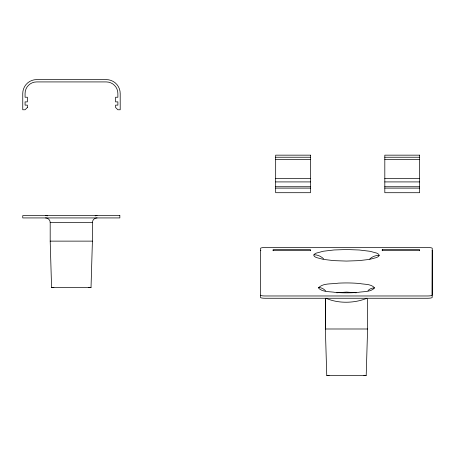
<?xml version="1.0" encoding="UTF-8"?>
<svg xmlns="http://www.w3.org/2000/svg" width="455" height="455" viewBox="0 0 455 455"><rect width="100%" height="100%" fill="white"/><g stroke="black" fill="none" stroke-linecap="round" stroke-linejoin="round"><path stroke-width="0.68" d="M45.545 217.928A4.641 4.641 0 0 1 50.186 222.569L50.186 241.127L51.58 287.532L91.023 287.532L92.41 241.127L92.41 222.569A4.641 4.641 0 0 1 97.051 217.928M367.595 328.993L325.365 328.993L325.365 299.003L325.365 328.993L326.758 375.398L366.201 375.398L367.595 328.993L367.595 299.003M374.556 287.89C370.751 292.332 363.209 291.342 357.84 292.417C350.435 292.969 342.985 292.98 335.574 292.451C330.04 291.393 322.464 292.366 318.409 287.952C322.885 282.811 331.934 284.284 338.258 283.158C345.368 282.788 352.506 282.873 359.598 283.51C364.404 284.557 371.269 283.744 374.556 287.89A9.282 9.14 0 0 0 367.993 290.563M379.197 255.306L378.566 256.432L376.695 257.519L369.534 259.401L358.955 260.641L346.448 261.073L333.981 260.641L323.448 259.407L316.231 257.507L314.377 256.421L313.762 255.295L314.382 254.191L316.134 253.156L323.317 251.234L334.033 249.971L346.682 249.539L359.302 250L369.938 251.285L376.649 253.077L378.549 254.169L379.197 255.306A13.923 13.707 0 0 0 369.699 258.992M366.94 298.252C354.707 303.326 338.281 303.798 325.996 298.23M336.797 292.787L346.539 292.082L356.202 292.792M51.58 287.532L53.895 287.463M326.758 375.398L329.079 375.329M275.673 157.237L310.475 157.237M384.811 157.242L419.618 157.242M275.673 159.534L310.475 159.534M384.811 159.534L419.618 159.534M275.673 178.451L310.475 178.451M384.811 178.451L419.618 178.451M275.673 181.915L310.475 181.915M384.811 181.915L419.618 181.915M275.673 186.732L310.475 186.732M384.811 186.732L419.618 186.732M275.673 188.12L310.475 188.12M384.811 188.12L419.618 188.12M50.186 222.569L92.41 222.569M50.186 241.127L92.41 241.127M419.618 250.54L382.263 250.54L382.263 249.613L419.618 249.607L419.618 250.75M273.119 250.54L310.475 250.534M88.702 287.463L91.023 287.532M363.881 375.329L366.201 375.398M382.263 249.613L382.263 250.756M310.475 250.756L310.475 249.613L273.119 249.619L273.119 250.762M45.545 215.607A6.962 6.962 0 0 1 47.462 215.875M95.141 215.875A6.962 6.962 0 0 1 97.051 215.607M313.927 254.726A13.923 13.644 29.8 0 1 323.641 258.827M318.483 287.526A9.282 9.117 22.6 0 1 325.626 290.944M432.074 250.386A4.641 0.808 0 0 1 432.25 250.608L432.176 297.451A4.641 0.808 0 0 1 427.535 298.258L265.117 298.258A4.641 0.808 0 0 1 260.482 297.451L260.556 248.328A4.641 0.808 0 0 1 265.197 247.52L427.609 247.52A4.641 0.808 0 0 1 432.25 248.328L432.176 295.17A4.641 0.808 0 0 1 427.535 295.972L265.117 295.972A4.641 0.808 0 0 1 260.482 295.17M260.556 250.608A4.641 0.808 0 0 1 260.88 250.313M27.391 107.448L25.07 109.769L22.75 109.769L22.75 93.525A13.923 13.923 0 0 1 36.673 79.602L106.277 79.602A13.923 13.923 0 0 1 120.2 93.525L120.2 109.769L117.879 109.769L115.559 107.448L115.559 105.128L117.879 105.128L117.879 101.88L115.559 101.88L115.559 97.239L117.879 97.239L117.879 93.525A11.602 11.602 0 0 0 106.277 81.923L36.673 81.923A11.602 11.602 0 0 0 25.07 93.525L25.07 97.239L27.391 97.239L27.391 101.88L25.07 101.88L25.07 105.128L27.391 105.128L27.391 107.448M310.475 155.161L275.673 155.161L275.673 192.704L310.475 192.704L310.475 155.161M419.618 155.161L384.811 155.161L384.811 192.71L419.618 192.71L419.618 155.161M119.847 215.607L22.75 215.607L22.75 217.928L119.847 217.928L119.847 215.607"/></g></svg>
